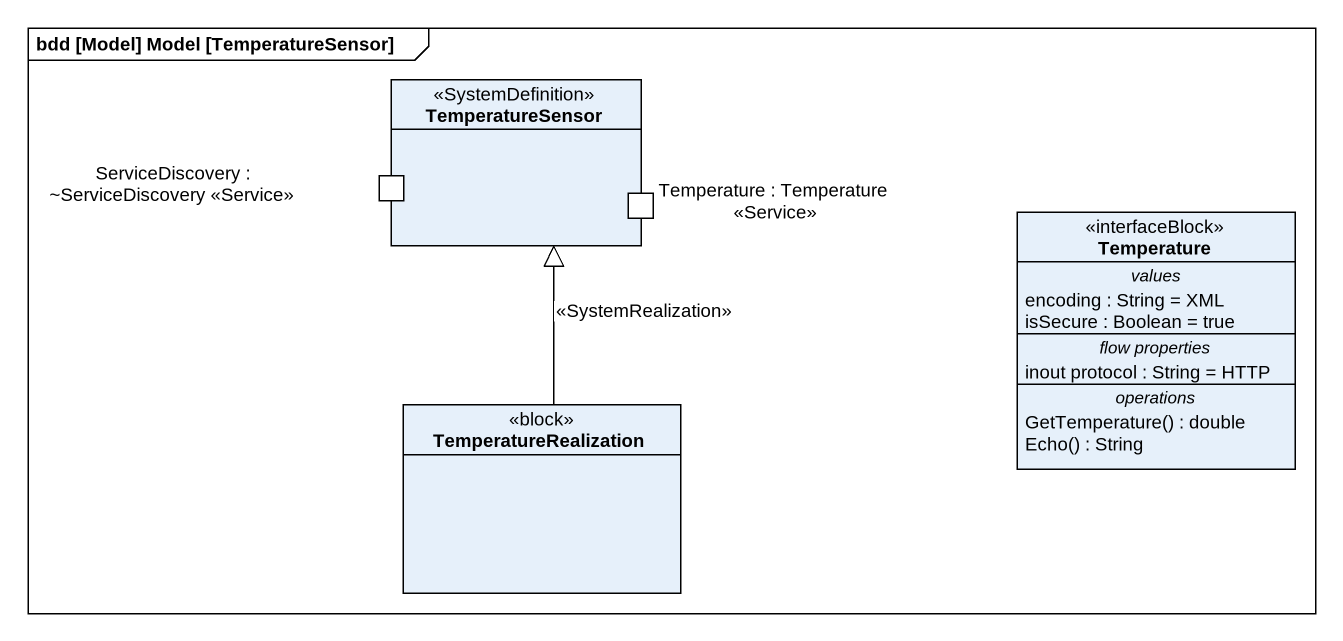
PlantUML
@startuml
mainframe bdd [Model] Model [TemperatureSensor]
allowmixing
hide circle
hide empty members
rectangle TemperatureSensor <<SystemDefinition>> {
  port "ServiceDiscovery : ~ServiceDiscovery <<Service>>" as ServiceDiscovery
  port "Temperature : Temperature <<Service>>" as Temperature_Temperature
}
class Temperature <<interfaceBlock>> {
  -- values --
  encoding : String = XML
  isSecure : Boolean = true
  -- flow properties --
  inout protocol : String = HTTP
  -- operations --
  GetTemperature() : double
  Echo() : String
}
class TemperatureRealization <<block>>
TemperatureRealization -up-|> TemperatureSensor : <<SystemRealization>>
@enduml
